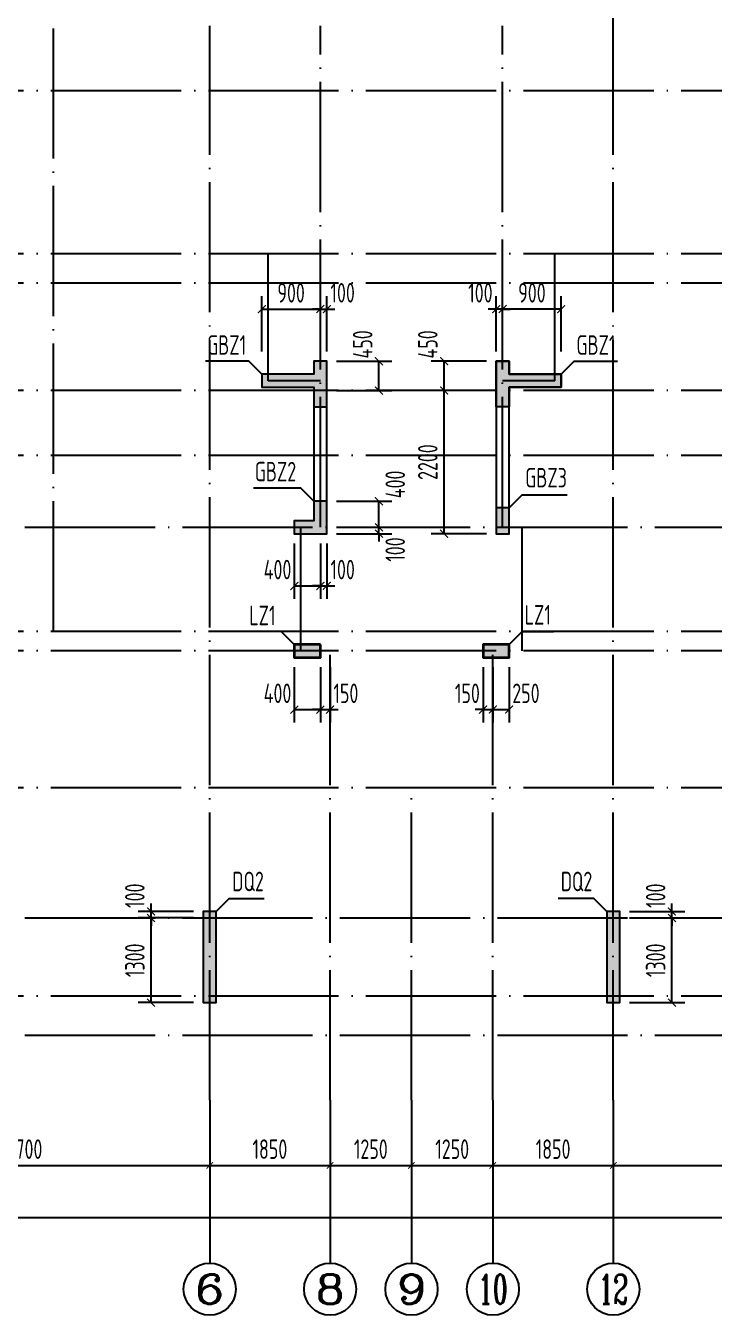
# Model space of a CAD drawing. Extents: x 826826 to 1642106, y -156213 to 399140.
# Drawn here: x 1178875 to 1189450, y 47241 to 67041 of the extents above; entities that cross this region are included whole.
import ezdxf
from ezdxf.enums import TextEntityAlignment as Align

# ---------------------------------------------------------------- set-up
doc = ezdxf.new("R2010")
doc.units = 0
doc.header["$LTSCALE"] = 1000
doc.linetypes.add('DOTE', pattern=[2.42, 2, -0.2, 0.02, -0.2])
doc.layers.get('0').update_dxf_attribs({"linetype": 'CONTINUOUS'})
doc.layers.get('DEFPOINTS').update_dxf_attribs({"linetype": 'CONTINUOUS'})
for name, color, linetype in [('A-AXIS', 1, 'CONTINUOUS'), ('A-DOTE', 10, 'DOTE'), ('AXIS_TEXT', 4, 'CONTINUOUS'), ('S-Q墙实线', 6, 'CONTINUOUS'), ('S-Q墙标注', 3, 'CONTINUOUS'), ('S-X详图填充', 252, 'CONTINUOUS'), ('S-X详图实线', 4, 'CONTINUOUS'), ('S-Y一般标注', 3, 'CONTINUOUS'), ('S-Z柱实线', 6, 'CONTINUOUS'), ('S-Z柱编号', 6, 'CONTINUOUS')]:
    doc.layers.add(name, color=color, linetype=linetype)
doc.styles.add('_TCH_AXIS', font='COMPLEX', dxfattribs={"bigfont": 'GBCBIG'})
doc.styles.add('COMPLEX', font='COMPLEX')
doc.styles.add('TSSD_DIMENSION', font='Tssdeng.shx', dxfattribs={"width": 0.7, "bigfont": 'tssdchn.shx'})
doc.styles.add('TSSD_REIN', font='tssdeng.shx', dxfattribs={"width": 0.7, "height": 300, "bigfont": 'tssdchn.shx'})
doc.styles.add('结构文字', font='zstxt.shx', dxfattribs={"width": 0.7, "bigfont": 'zshz.shx'})
doc.dimstyles.new('STRUCK', dxfattribs={"dimtxt": 400, "dimasz": 121, "dimexe": 200, "dimexo": 150, "dimgap": 115, "dimtad": 1, "dimdec": 0, "dimdsep": 46, "dimtxsty": '结构文字', "dimblk": 'ARCHTICK', "dimcen": 400, "dimclrd": 3, "dimclre": 3, "dimclrt": 7, "dimadec": 0, "dimazin": 0, "dimtfac": 1, "dimtdec": 0, "dimtix": 1, "dimtmove": 2, "dimatfit": 3, "dimldrblk": '_DIMX', "dimfxl": 0, "dimtolj": 1, "dimtzin": 0, "dimarcsym": 0})
doc.dimstyles.new('TSSD_100_100$0', dxfattribs={"dimtxt": 300, "dimasz": 80, "dimexe": 100, "dimexo": 250, "dimgap": 100, "dimtad": 1, "dimdec": 0, "dimzin": 0, "dimdsep": 46, "dimtxsty": 'TSSD_DIMENSION', "dimblk": 'ARCHTICK', "dimcen": 0, "dimdle": 100, "dimclrd": 3, "dimclre": 3, "dimclrt": 7, "dimadec": 0, "dimazin": 0, "dimtfac": 1, "dimtdec": 0, "dimtix": 1, "dimtmove": 2, "dimatfit": 3, "dimldrblk": 'ARCHTICK', "dimfxl": 0, "dimtolj": 1, "dimtzin": 0, "dimarcsym": 0})

# ---------------------------------------------------------------- blocks, each defined once
blk = doc.blocks.new('_ArchTick')
at = {"color": 0, "linetype": 'ByBlock', "const_width": 0.15}
blk.add_lwpolyline([(-0.5, -0.5), (0.5, 0.5)], dxfattribs=at)
blk = doc.blocks.new('*D913')
at = {"layer": 'DEFPOINTS', "color": 0}
for p in [(7700, 3300), (13400, 3300), (13400, 2300)]:
    blk.add_point(p, dxfattribs=at)
at = {"layer": 'S-Y一般标注', "color": 0, "lineweight": -2}
for p, q in [((7700, 3050), (7700, 2200)), ((13400, 3050), (13400, 2200)), ((7600, 2300), (13500, 2300))]:
    blk.add_line(p, q, dxfattribs=at)
at = {"layer": 'S-Y一般标注', "color": 0, "lineweight": -2, "xscale": 100, "yscale": 100, "zscale": 100, "rotation": 180}
blk.add_blockref('_ArchTick', (7700, 2300), dxfattribs=at)
at = {"layer": 'S-Y一般标注', "color": 0, "lineweight": -2, "xscale": 100, "yscale": 100, "zscale": 100}
blk.add_blockref('_ArchTick', (13400, 2300), dxfattribs=at)
at = {"layer": 'S-Y一般标注', "color": 7, "insert": (10550, 2550), "char_height": 300, "attachment_point": 5, "style": 'TSSD_DIMENSION'}
blk.add_mtext('\\A1;5700', dxfattribs=at)
blk = doc.blocks.new('*D914')
at = {"layer": 'DEFPOINTS', "color": 0}
for p in [(15250, 3300), (16500, 3300), (16500, 2300)]:
    blk.add_point(p, dxfattribs=at)
at = {"layer": 'S-Y一般标注', "color": 0, "lineweight": -2}
for p, q in [((15250, 3050), (15250, 2200)), ((16500, 3050), (16500, 2200)), ((15150, 2300), (16600, 2300))]:
    blk.add_line(p, q, dxfattribs=at)
at = {"layer": 'S-Y一般标注', "color": 0, "lineweight": -2, "xscale": 100, "yscale": 100, "zscale": 100, "rotation": 180}
blk.add_blockref('_ArchTick', (15250, 2300), dxfattribs=at)
at = {"layer": 'S-Y一般标注', "color": 0, "lineweight": -2, "xscale": 100, "yscale": 100, "zscale": 100}
blk.add_blockref('_ArchTick', (16500, 2300), dxfattribs=at)
at = {"layer": 'S-Y一般标注', "color": 7, "insert": (15875, 2550), "char_height": 300, "attachment_point": 5, "style": 'TSSD_DIMENSION'}
blk.add_mtext('\\A1;1250', dxfattribs=at)
blk = doc.blocks.new('*D915')
at = {"layer": 'DEFPOINTS', "color": 0}
for p in [(17750, 3300), (19600, 3300), (19600, 2300)]:
    blk.add_point(p, dxfattribs=at)
at = {"layer": 'S-Y一般标注', "color": 0, "lineweight": -2}
for p, q in [((17750, 3050), (17750, 2200)), ((19600, 3050), (19600, 2200)), ((17650, 2300), (19700, 2300))]:
    blk.add_line(p, q, dxfattribs=at)
at = {"layer": 'S-Y一般标注', "color": 0, "lineweight": -2, "xscale": 100, "yscale": 100, "zscale": 100, "rotation": 180}
blk.add_blockref('_ArchTick', (17750, 2300), dxfattribs=at)
at = {"layer": 'S-Y一般标注', "color": 0, "lineweight": -2, "xscale": 100, "yscale": 100, "zscale": 100}
blk.add_blockref('_ArchTick', (19600, 2300), dxfattribs=at)
at = {"layer": 'S-Y一般标注', "color": 7, "insert": (18675, 2550), "char_height": 300, "attachment_point": 5, "style": 'TSSD_DIMENSION'}
blk.add_mtext('\\A1;1850', dxfattribs=at)
blk = doc.blocks.new('*D916')
at = {"layer": 'DEFPOINTS', "color": 0}
for p in [(19600, 3300), (25300, 3300), (25300, 2300)]:
    blk.add_point(p, dxfattribs=at)
at = {"layer": 'S-Y一般标注', "color": 0, "lineweight": -2}
for p, q in [((19600, 3050), (19600, 2200)), ((25300, 3050), (25300, 2200)), ((19500, 2300), (25400, 2300))]:
    blk.add_line(p, q, dxfattribs=at)
at = {"layer": 'S-Y一般标注', "color": 0, "lineweight": -2, "xscale": 100, "yscale": 100, "zscale": 100, "rotation": 180}
blk.add_blockref('_ArchTick', (19600, 2300), dxfattribs=at)
at = {"layer": 'S-Y一般标注', "color": 0, "lineweight": -2, "xscale": 100, "yscale": 100, "zscale": 100}
blk.add_blockref('_ArchTick', (25300, 2300), dxfattribs=at)
at = {"layer": 'S-Y一般标注', "color": 7, "insert": (22450, 2550), "char_height": 300, "attachment_point": 5, "style": 'TSSD_DIMENSION'}
blk.add_mtext('\\A1;5700', dxfattribs=at)
blk = doc.blocks.new('*D918')
at = {"layer": 'DEFPOINTS', "color": 0}
for p in [(4300.000008, 3300.000008), (53100.000008, 3300.000008), (53100.000008, 1500.000008)]:
    blk.add_point(p, dxfattribs=at)
at = {"layer": 'S-Y一般标注', "color": 0, "lineweight": -2}
for p, q in [((4300.000008, 3050.000008), (4300.000008, 1400.000008)), ((53100.000008, 3050.000008), (53100.000008, 1400.000008)), ((4200.000008, 1500.000008), (53200.000008, 1500.000008))]:
    blk.add_line(p, q, dxfattribs=at)
at = {"layer": 'S-Y一般标注', "color": 0, "lineweight": -2, "xscale": 100, "yscale": 100, "zscale": 100, "rotation": 180}
blk.add_blockref('_ArchTick', (4300.000008, 1500.000008), dxfattribs=at)
at = {"layer": 'S-Y一般标注', "color": 0, "lineweight": -2, "xscale": 100, "yscale": 100, "zscale": 100}
blk.add_blockref('_ArchTick', (53100.000008, 1500.000008), dxfattribs=at)
at = {"layer": 'S-Y一般标注', "color": 7, "insert": (28700.000008, 1750.000008), "char_height": 300, "attachment_point": 5, "style": 'TSSD_DIMENSION'}
blk.add_mtext('\\A1;48800', dxfattribs=at)
blk = doc.blocks.new('_AXISO')
blk.add_circle((0, 0), 0.5)
at = {"layer": 'AXIS_TEXT', "style": 'COMPLEX', "width": 1.041667}
blk.add_attdef('A', text='', height=0.56, dxfattribs=at).set_placement((-0.25, -0.28), (0.25, -0.28), align=Align.FIT)
blk = doc.blocks.new('*D919')
at = {"layer": 'DEFPOINTS', "color": 0}
for p in [(13400, 3300), (15250, 3300), (15250, 2300)]:
    blk.add_point(p, dxfattribs=at)
at = {"layer": 'S-Y一般标注', "color": 0, "lineweight": -2}
for p, q in [((13400, 3050), (13400, 2200)), ((15250, 3050), (15250, 2200)), ((13300, 2300), (15350, 2300))]:
    blk.add_line(p, q, dxfattribs=at)
at = {"layer": 'S-Y一般标注', "color": 0, "lineweight": -2, "xscale": 100, "yscale": 100, "zscale": 100, "rotation": 180}
blk.add_blockref('_ArchTick', (13400, 2300), dxfattribs=at)
at = {"layer": 'S-Y一般标注', "color": 0, "lineweight": -2, "xscale": 100, "yscale": 100, "zscale": 100}
blk.add_blockref('_ArchTick', (15250, 2300), dxfattribs=at)
at = {"layer": 'S-Y一般标注', "color": 7, "insert": (14325, 2550), "char_height": 300, "attachment_point": 5, "style": 'TSSD_DIMENSION'}
blk.add_mtext('\\A1;1850', dxfattribs=at)
blk = doc.blocks.new('*D920')
at = {"layer": 'DEFPOINTS', "color": 0}
for p in [(16500, 3300), (17750, 3300), (17750, 2300)]:
    blk.add_point(p, dxfattribs=at)
at = {"layer": 'S-Y一般标注', "color": 0, "lineweight": -2}
for p, q in [((16500, 3050), (16500, 2200)), ((17750, 3050), (17750, 2200)), ((16400, 2300), (17850, 2300))]:
    blk.add_line(p, q, dxfattribs=at)
at = {"layer": 'S-Y一般标注', "color": 0, "lineweight": -2, "xscale": 100, "yscale": 100, "zscale": 100, "rotation": 180}
blk.add_blockref('_ArchTick', (16500, 2300), dxfattribs=at)
at = {"layer": 'S-Y一般标注', "color": 0, "lineweight": -2, "xscale": 100, "yscale": 100, "zscale": 100}
blk.add_blockref('_ArchTick', (17750, 2300), dxfattribs=at)
at = {"layer": 'S-Y一般标注', "color": 7, "insert": (17125, 2550), "char_height": 300, "attachment_point": 5, "style": 'TSSD_DIMENSION'}
blk.add_mtext('\\A1;1250', dxfattribs=at)
blk = doc.blocks.new('*D744')
at = {"layer": 'DEFPOINTS', "color": 0}
for p in [(1180800, 53441), (1181600, 53441), (1181600, 53341)]:
    blk.add_point(p, dxfattribs=at)
at = {"layer": 'S-Q墙标注', "color": 3, "lineweight": -2}
for p, q in [((1180800, 53441), (1180800, 53562)), ((1181450, 53441), (1180600, 53441)), ((1181450, 53341), (1180600, 53341)), ((1180800, 53341), (1180800, 53441)), ((1180800, 53341), (1180800, 53220))]:
    blk.add_line(p, q, dxfattribs=at)
at = {"layer": 'S-Q墙标注', "color": 3, "lineweight": -2, "xscale": 121, "yscale": 121, "zscale": 121}
for p, rotation in [((1180800, 53441), 270), ((1180800, 53341), 90)]:
    blk.add_blockref('_ArchTick', p, dxfattribs=dict(at, rotation=rotation))
at = {"layer": 'S-Q墙标注', "color": 7, "insert": (1180550, 53683), "char_height": 300, "attachment_point": 5, "rotation": 90, "style": 'TSSD_REIN'}
blk.add_mtext('\\A1;100', dxfattribs=at)
blk = doc.blocks.new('_DIMX')
blk.add_line((-150, 0), (150, 0))
at = {"const_width": 50}
blk.add_lwpolyline([(-70, -70), (70, 70)], dxfattribs=at)
blk = doc.blocks.new('*D745')
at = {"layer": 'DEFPOINTS', "color": 0}
for p in [(1188000, 53441), (1188000, 53341), (1188800, 53441)]:
    blk.add_point(p, dxfattribs=at)
at = {"layer": 'S-Q墙标注', "color": 3, "lineweight": -2}
for p, q in [((1188800, 53441), (1188800, 53562)), ((1188150, 53441), (1189000, 53441)), ((1188150, 53341), (1189000, 53341)), ((1188800, 53341), (1188800, 53441)), ((1188800, 53341), (1188800, 53220))]:
    blk.add_line(p, q, dxfattribs=at)
at = {"layer": 'S-Q墙标注', "color": 3, "lineweight": -2, "xscale": 121, "yscale": 121, "zscale": 121}
for p, rotation in [((1188800, 53441), 270), ((1188800, 53341), 90)]:
    blk.add_blockref('_ArchTick', p, dxfattribs=dict(at, rotation=rotation))
at = {"layer": 'S-Q墙标注', "color": 7, "insert": (1188550, 53683), "char_height": 300, "attachment_point": 5, "rotation": 90, "style": 'TSSD_REIN'}
blk.add_mtext('\\A1;100', dxfattribs=at)
blk = doc.blocks.new('*D746')
at = {"layer": 'DEFPOINTS', "color": 0}
for p in [(1188000, 53341), (1188800, 53341), (1188000, 52041)]:
    blk.add_point(p, dxfattribs=at)
at = {"layer": 'S-Q墙标注', "color": 3, "lineweight": -2}
for p, q in [((1188150, 53341), (1189000, 53341)), ((1188800, 52041), (1188800, 53341)), ((1188150, 52041), (1189000, 52041))]:
    blk.add_line(p, q, dxfattribs=at)
at = {"layer": 'S-Q墙标注', "color": 3, "lineweight": -2, "xscale": 121, "yscale": 121, "zscale": 121}
for p, rotation in [((1188800, 53341), 90), ((1188800, 52041), 270)]:
    blk.add_blockref('_ArchTick', p, dxfattribs=dict(at, rotation=rotation))
at = {"layer": 'S-Q墙标注', "color": 7, "insert": (1188550, 52691), "char_height": 300, "attachment_point": 5, "rotation": 90, "style": 'TSSD_REIN'}
blk.add_mtext('\\A1;1300', dxfattribs=at)
blk = doc.blocks.new('*D747')
at = {"layer": 'DEFPOINTS', "color": 0}
for p in [(1180800, 53341), (1181600, 53341), (1181600, 52041)]:
    blk.add_point(p, dxfattribs=at)
at = {"layer": 'S-Q墙标注', "color": 3, "lineweight": -2}
for p, q in [((1181450, 53341), (1180600, 53341)), ((1180800, 52041), (1180800, 53341)), ((1181450, 52041), (1180600, 52041))]:
    blk.add_line(p, q, dxfattribs=at)
at = {"layer": 'S-Q墙标注', "color": 3, "lineweight": -2, "xscale": 121, "yscale": 121, "zscale": 121}
for p, rotation in [((1180800, 53341), 90), ((1180800, 52041), 270)]:
    blk.add_blockref('_ArchTick', p, dxfattribs=dict(at, rotation=rotation))
at = {"layer": 'S-Q墙标注', "color": 7, "insert": (1180550, 52691), "char_height": 300, "attachment_point": 5, "rotation": 90, "style": 'TSSD_REIN'}
blk.add_mtext('\\A1;1300', dxfattribs=at)
blk = doc.blocks.new('*D752')
at = {"layer": 'DEFPOINTS', "color": 0}
for p in [(1183400, 62691), (1182500, 61891), (1183400, 61891)]:
    blk.add_point(p, dxfattribs=at)
at = {"layer": 'S-Q墙标注', "color": 3, "lineweight": -2}
for p, q in [((1182500, 62041), (1182500, 62891)), ((1183400, 62041), (1183400, 62891)), ((1182500, 62691), (1183400, 62691))]:
    blk.add_line(p, q, dxfattribs=at)
at = {"layer": 'S-Q墙标注', "color": 3, "lineweight": -2, "xscale": 121, "yscale": 121, "zscale": 121, "rotation": 180}
blk.add_blockref('_ArchTick', (1182500, 62691), dxfattribs=at)
at = {"layer": 'S-Q墙标注', "color": 3, "lineweight": -2, "xscale": 121, "yscale": 121, "zscale": 121}
blk.add_blockref('_ArchTick', (1183400, 62691), dxfattribs=at)
at = {"layer": 'S-Q墙标注', "color": 7, "insert": (1182950, 62941), "char_height": 300, "attachment_point": 5, "style": 'TSSD_REIN'}
blk.add_mtext('\\A1;900', dxfattribs=at)
blk = doc.blocks.new('*D753')
at = {"layer": 'DEFPOINTS', "color": 0}
for p in [(1183500, 62691), (1183400, 61891), (1183500, 61891)]:
    blk.add_point(p, dxfattribs=at)
at = {"layer": 'S-Q墙标注', "color": 3, "lineweight": -2}
for p, q in [((1183400, 62041), (1183400, 62891)), ((1183500, 62041), (1183500, 62891)), ((1183400, 62691), (1183279, 62691)), ((1183400, 62691), (1183500, 62691)), ((1183500, 62691), (1183621, 62691))]:
    blk.add_line(p, q, dxfattribs=at)
at = {"layer": 'S-Q墙标注', "color": 3, "lineweight": -2, "xscale": 121, "yscale": 121, "zscale": 121}
blk.add_blockref('_ArchTick', (1183400, 62691), dxfattribs=at)
at = {"layer": 'S-Q墙标注', "color": 3, "lineweight": -2, "xscale": 121, "yscale": 121, "zscale": 121, "rotation": 180}
blk.add_blockref('_ArchTick', (1183500, 62691), dxfattribs=at)
at = {"layer": 'S-Q墙标注', "color": 7, "insert": (1183742, 62941), "char_height": 300, "attachment_point": 5, "style": 'TSSD_REIN'}
blk.add_mtext('\\A1;100', dxfattribs=at)
blk = doc.blocks.new('*D754')
at = {"layer": 'DEFPOINTS', "color": 0}
for p in [(1183500, 61891), (1184300, 61891), (1183500, 61441)]:
    blk.add_point(p, dxfattribs=at)
at = {"layer": 'S-Q墙标注', "color": 3, "lineweight": -2}
for p, q in [((1183650, 61891), (1184500, 61891)), ((1184300, 61441), (1184300, 61891)), ((1183650, 61441), (1184500, 61441))]:
    blk.add_line(p, q, dxfattribs=at)
at = {"layer": 'S-Q墙标注', "color": 3, "lineweight": -2, "xscale": 121, "yscale": 121, "zscale": 121}
for p, rotation in [((1184300, 61891), 90), ((1184300, 61441), 270)]:
    blk.add_blockref('_ArchTick', p, dxfattribs=dict(at, rotation=rotation))
at = {"layer": 'S-Q墙标注', "color": 7, "insert": (1184050, 62149), "char_height": 300, "attachment_point": 5, "rotation": 90, "style": 'TSSD_REIN'}
blk.add_mtext('\\A1;450', dxfattribs=at)
blk = doc.blocks.new('*D755')
at = {"layer": 'DEFPOINTS', "color": 0}
for p in [(1183500, 59341), (1183500, 59241), (1184300, 59341)]:
    blk.add_point(p, dxfattribs=at)
at = {"layer": 'S-Q墙标注', "color": 3, "lineweight": -2}
for p, q in [((1184300, 59341), (1184300, 59462)), ((1183650, 59341), (1184500, 59341)), ((1183650, 59241), (1184500, 59241)), ((1184300, 59241), (1184300, 59341)), ((1184300, 59241), (1184300, 59120))]:
    blk.add_line(p, q, dxfattribs=at)
at = {"layer": 'S-Q墙标注', "color": 3, "lineweight": -2, "xscale": 121, "yscale": 121, "zscale": 121}
for p, rotation in [((1184300, 59341), 270), ((1184300, 59241), 90)]:
    blk.add_blockref('_ArchTick', p, dxfattribs=dict(at, rotation=rotation))
at = {"layer": 'S-Q墙标注', "color": 7, "insert": (1184550, 58999), "char_height": 300, "attachment_point": 5, "rotation": 90, "style": 'TSSD_REIN'}
blk.add_mtext('\\A1;100', dxfattribs=at)
blk = doc.blocks.new('*D756')
at = {"layer": 'DEFPOINTS', "color": 0}
for p in [(1183400, 59241), (1183500, 59241), (1183500, 58441)]:
    blk.add_point(p, dxfattribs=at)
at = {"layer": 'S-Q墙标注', "color": 3, "lineweight": -2}
for p, q in [((1183400, 59091), (1183400, 58241)), ((1183500, 59091), (1183500, 58241)), ((1183400, 58441), (1183279, 58441)), ((1183400, 58441), (1183500, 58441)), ((1183500, 58441), (1183621, 58441))]:
    blk.add_line(p, q, dxfattribs=at)
at = {"layer": 'S-Q墙标注', "color": 3, "lineweight": -2, "xscale": 121, "yscale": 121, "zscale": 121}
blk.add_blockref('_ArchTick', (1183400, 58441), dxfattribs=at)
at = {"layer": 'S-Q墙标注', "color": 3, "lineweight": -2, "xscale": 121, "yscale": 121, "zscale": 121, "rotation": 180}
blk.add_blockref('_ArchTick', (1183500, 58441), dxfattribs=at)
at = {"layer": 'S-Q墙标注', "color": 7, "insert": (1183742, 58691), "char_height": 300, "attachment_point": 5, "style": 'TSSD_REIN'}
blk.add_mtext('\\A1;100', dxfattribs=at)
blk = doc.blocks.new('*D757')
at = {"layer": 'DEFPOINTS', "color": 0}
for p in [(1183000, 59241), (1183400, 59241), (1183400, 58441)]:
    blk.add_point(p, dxfattribs=at)
at = {"layer": 'S-Q墙标注', "color": 3, "lineweight": -2}
for p, q in [((1183000, 59091), (1183000, 58241)), ((1183400, 59091), (1183400, 58241)), ((1183000, 58441), (1183400, 58441))]:
    blk.add_line(p, q, dxfattribs=at)
at = {"layer": 'S-Q墙标注', "color": 3, "lineweight": -2, "xscale": 121, "yscale": 121, "zscale": 121, "rotation": 180}
blk.add_blockref('_ArchTick', (1183000, 58441), dxfattribs=at)
at = {"layer": 'S-Q墙标注', "color": 3, "lineweight": -2, "xscale": 121, "yscale": 121, "zscale": 121}
blk.add_blockref('_ArchTick', (1183400, 58441), dxfattribs=at)
at = {"layer": 'S-Q墙标注', "color": 7, "insert": (1182742, 58691), "char_height": 300, "attachment_point": 5, "style": 'TSSD_REIN'}
blk.add_mtext('\\A1;400', dxfattribs=at)
blk = doc.blocks.new('*D758')
at = {"layer": 'DEFPOINTS', "color": 0}
for p in [(1186200, 62691), (1186200, 61891), (1187099, 61891)]:
    blk.add_point(p, dxfattribs=at)
at = {"layer": 'S-Q墙标注', "color": 3, "lineweight": -2}
for p, q in [((1186200, 62041), (1186200, 62891)), ((1187099, 62041), (1187099, 62891)), ((1187099, 62691), (1186200, 62691))]:
    blk.add_line(p, q, dxfattribs=at)
at = {"layer": 'S-Q墙标注', "color": 3, "lineweight": -2, "xscale": 121, "yscale": 121, "zscale": 121, "rotation": 180}
blk.add_blockref('_ArchTick', (1186200, 62691), dxfattribs=at)
at = {"layer": 'S-Q墙标注', "color": 3, "lineweight": -2, "xscale": 121, "yscale": 121, "zscale": 121}
blk.add_blockref('_ArchTick', (1187099, 62691), dxfattribs=at)
at = {"layer": 'S-Q墙标注', "color": 7, "insert": (1186650, 62941), "char_height": 300, "attachment_point": 5, "style": 'TSSD_REIN'}
blk.add_mtext('\\A1;900', dxfattribs=at)
blk = doc.blocks.new('*D759')
at = {"layer": 'DEFPOINTS', "color": 0}
for p in [(1186100, 62691), (1186100, 61891), (1186200, 61891)]:
    blk.add_point(p, dxfattribs=at)
at = {"layer": 'S-Q墙标注', "color": 3, "lineweight": -2}
for p, q in [((1186100, 62041), (1186100, 62891)), ((1186200, 62041), (1186200, 62891)), ((1186100, 62691), (1185979, 62691)), ((1186200, 62691), (1186100, 62691)), ((1186200, 62691), (1186321, 62691))]:
    blk.add_line(p, q, dxfattribs=at)
at = {"layer": 'S-Q墙标注', "color": 3, "lineweight": -2, "xscale": 121, "yscale": 121, "zscale": 121}
blk.add_blockref('_ArchTick', (1186100, 62691), dxfattribs=at)
at = {"layer": 'S-Q墙标注', "color": 3, "lineweight": -2, "xscale": 121, "yscale": 121, "zscale": 121, "rotation": 180}
blk.add_blockref('_ArchTick', (1186200, 62691), dxfattribs=at)
at = {"layer": 'S-Q墙标注', "color": 7, "insert": (1185858, 62941), "char_height": 300, "attachment_point": 5, "style": 'TSSD_REIN'}
blk.add_mtext('\\A1;100', dxfattribs=at)
blk = doc.blocks.new('*D760')
at = {"layer": 'DEFPOINTS', "color": 0}
for p in [(1185300, 61891), (1186100, 61891), (1186100, 61441)]:
    blk.add_point(p, dxfattribs=at)
at = {"layer": 'S-Q墙标注', "color": 3, "lineweight": -2}
for p, q in [((1185950, 61891), (1185100, 61891)), ((1185300, 61441), (1185300, 61891)), ((1185950, 61441), (1185100, 61441))]:
    blk.add_line(p, q, dxfattribs=at)
at = {"layer": 'S-Q墙标注', "color": 3, "lineweight": -2, "xscale": 121, "yscale": 121, "zscale": 121}
for p, rotation in [((1185300, 61891), 90), ((1185300, 61441), 270)]:
    blk.add_blockref('_ArchTick', p, dxfattribs=dict(at, rotation=rotation))
at = {"layer": 'S-Q墙标注', "color": 7, "insert": (1185050, 62149), "char_height": 300, "attachment_point": 5, "rotation": 90, "style": 'TSSD_REIN'}
blk.add_mtext('\\A1;450', dxfattribs=at)
blk = doc.blocks.new('*D782')
at = {"layer": 'DEFPOINTS', "color": 0}
for p in [(1183000, 57341), (1183400, 57341), (1183400, 56541)]:
    blk.add_point(p, dxfattribs=at)
at = {"layer": 'S-Q墙标注', "color": 3, "lineweight": -2}
for p, q in [((1183000, 57191), (1183000, 56341)), ((1183400, 57191), (1183400, 56341)), ((1183000, 56541), (1183400, 56541))]:
    blk.add_line(p, q, dxfattribs=at)
at = {"layer": 'S-Q墙标注', "color": 3, "lineweight": -2, "xscale": 121, "yscale": 121, "zscale": 121, "rotation": 180}
blk.add_blockref('_ArchTick', (1183000, 56541), dxfattribs=at)
at = {"layer": 'S-Q墙标注', "color": 3, "lineweight": -2, "xscale": 121, "yscale": 121, "zscale": 121}
blk.add_blockref('_ArchTick', (1183400, 56541), dxfattribs=at)
at = {"layer": 'S-Q墙标注', "color": 7, "insert": (1182742, 56791), "char_height": 300, "attachment_point": 5, "style": 'TSSD_REIN'}
blk.add_mtext('\\A1;400', dxfattribs=at)
blk = doc.blocks.new('*D783')
at = {"layer": 'DEFPOINTS', "color": 0}
for p in [(1183400, 57341), (1183550, 57341), (1183550, 56541)]:
    blk.add_point(p, dxfattribs=at)
at = {"layer": 'S-Q墙标注', "color": 3, "lineweight": -2}
for p, q in [((1183400, 57191), (1183400, 56341)), ((1183550, 57191), (1183550, 56341)), ((1183400, 56541), (1183279, 56541)), ((1183400, 56541), (1183550, 56541)), ((1183550, 56541), (1183671, 56541))]:
    blk.add_line(p, q, dxfattribs=at)
at = {"layer": 'S-Q墙标注', "color": 3, "lineweight": -2, "xscale": 121, "yscale": 121, "zscale": 121}
blk.add_blockref('_ArchTick', (1183400, 56541), dxfattribs=at)
at = {"layer": 'S-Q墙标注', "color": 3, "lineweight": -2, "xscale": 121, "yscale": 121, "zscale": 121, "rotation": 180}
blk.add_blockref('_ArchTick', (1183550, 56541), dxfattribs=at)
at = {"layer": 'S-Q墙标注', "color": 7, "insert": (1183792, 56791), "char_height": 300, "attachment_point": 5, "style": 'TSSD_REIN'}
blk.add_mtext('\\A1;150', dxfattribs=at)
blk = doc.blocks.new('*D784')
at = {"layer": 'DEFPOINTS', "color": 0}
for p in [(1185900, 57341), (1186050, 57341), (1186050, 56541)]:
    blk.add_point(p, dxfattribs=at)
at = {"layer": 'S-Q墙标注', "color": 3, "lineweight": -2}
for p, q in [((1185900, 57191), (1185900, 56341)), ((1186050, 57191), (1186050, 56341)), ((1185900, 56541), (1185779, 56541)), ((1185900, 56541), (1186050, 56541)), ((1186050, 56541), (1186171, 56541))]:
    blk.add_line(p, q, dxfattribs=at)
at = {"layer": 'S-Q墙标注', "color": 3, "lineweight": -2, "xscale": 121, "yscale": 121, "zscale": 121}
blk.add_blockref('_ArchTick', (1185900, 56541), dxfattribs=at)
at = {"layer": 'S-Q墙标注', "color": 3, "lineweight": -2, "xscale": 121, "yscale": 121, "zscale": 121, "rotation": 180}
blk.add_blockref('_ArchTick', (1186050, 56541), dxfattribs=at)
at = {"layer": 'S-Q墙标注', "color": 7, "insert": (1185658, 56791), "char_height": 300, "attachment_point": 5, "style": 'TSSD_REIN'}
blk.add_mtext('\\A1;150', dxfattribs=at)
blk = doc.blocks.new('*D785')
at = {"layer": 'DEFPOINTS', "color": 0}
for p in [(1186050, 57341), (1186300, 57341), (1186300, 56541)]:
    blk.add_point(p, dxfattribs=at)
at = {"layer": 'S-Q墙标注', "color": 3, "lineweight": -2}
for p, q in [((1186050, 57191), (1186050, 56341)), ((1186300, 57191), (1186300, 56341)), ((1186050, 56541), (1186300, 56541))]:
    blk.add_line(p, q, dxfattribs=at)
at = {"layer": 'S-Q墙标注', "color": 3, "lineweight": -2, "xscale": 121, "yscale": 121, "zscale": 121, "rotation": 180}
blk.add_blockref('_ArchTick', (1186050, 56541), dxfattribs=at)
at = {"layer": 'S-Q墙标注', "color": 3, "lineweight": -2, "xscale": 121, "yscale": 121, "zscale": 121}
blk.add_blockref('_ArchTick', (1186300, 56541), dxfattribs=at)
at = {"layer": 'S-Q墙标注', "color": 7, "insert": (1186558, 56791), "char_height": 300, "attachment_point": 5, "style": 'TSSD_REIN'}
blk.add_mtext('\\A1;250', dxfattribs=at)
blk = doc.blocks.new('*D799')
at = {"layer": 'DEFPOINTS', "color": 0}
for p in [(1183500, 59741), (1184300, 59741), (1183500, 59341)]:
    blk.add_point(p, dxfattribs=at)
at = {"layer": 'S-Q墙标注', "color": 3, "lineweight": -2}
for p, q in [((1183650, 59741), (1184500, 59741)), ((1184300, 59341), (1184300, 59741)), ((1183650, 59341), (1184500, 59341))]:
    blk.add_line(p, q, dxfattribs=at)
at = {"layer": 'S-Q墙标注', "color": 3, "lineweight": -2, "xscale": 121, "yscale": 121, "zscale": 121}
for p, rotation in [((1184300, 59741), 90), ((1184300, 59341), 270)]:
    blk.add_blockref('_ArchTick', p, dxfattribs=dict(at, rotation=rotation))
at = {"layer": 'S-Q墙标注', "color": 7, "insert": (1184550, 59999), "char_height": 300, "attachment_point": 5, "rotation": 90, "style": 'TSSD_REIN'}
blk.add_mtext('\\A1;400', dxfattribs=at)
blk = doc.blocks.new('*D808')
at = {"layer": 'DEFPOINTS', "color": 0}
for p in [(1185300, 61441), (1186100, 61441), (1186100, 59241)]:
    blk.add_point(p, dxfattribs=at)
at = {"layer": 'S-Q墙标注', "color": 3, "lineweight": -2}
for p, q in [((1185950, 61441), (1185100, 61441)), ((1185300, 59241), (1185300, 61441)), ((1185950, 59241), (1185100, 59241))]:
    blk.add_line(p, q, dxfattribs=at)
at = {"layer": 'S-Q墙标注', "color": 3, "lineweight": -2, "xscale": 121, "yscale": 121, "zscale": 121}
for p, rotation in [((1185300, 61441), 90), ((1185300, 59241), 270)]:
    blk.add_blockref('_ArchTick', p, dxfattribs=dict(at, rotation=rotation))
at = {"layer": 'S-Q墙标注', "color": 7, "insert": (1185050, 60341), "char_height": 300, "attachment_point": 5, "rotation": 90, "style": 'TSSD_REIN'}
blk.add_mtext('\\A1;2200', dxfattribs=at)
blk = doc.blocks.new('20210801.08533475')
at = {"layer": 'A-AXIS'}
for p, q in [((19600, 19800), (19600, 22300)), ((13400, 3300), (13400, 800)), ((15250, 3300), (15250, 800)), ((16500, 3300), (16500, 800)), ((17750, 3300), (17750, 800)), ((19600, 3300), (19600, 800))]:
    blk.add_line(p, q, dxfattribs=at)
at = {"layer": 'A-DOTE'}
for p, q in [((11000, 10500), (11000, 19800)), ((13400, 3300), (13400, 19800)), ((15100, 12100), (15100, 19800)), ((17900, 12100), (17900, 19800)), ((19600, 3300), (19600, 19800)), ((54100, 18800), (3300, 18800)), ((54100, 16300), (3300, 16300)), ((14300, 14350), (14300, 16300)), ((18700, 14350), (18700, 16300)), ((54100, 15850), (3300, 15850)), ((15100, 14350), (14300, 14350)), ((18700, 14350), (17900, 14350)), ((54100, 14200), (3300, 14200)), ((54100, 13200), (3300, 13200)), ((3300, 12100), (54100, 12100)), ((14800, 10200), (14800, 12100)), ((18200, 10200), (18200, 12100)), ((54100, 10500), (3300, 10500)), ((54100, 10200), (3300, 10200)), ((15250, 3300), (15250, 10200)), ((17750, 3300), (17750, 10200)), ((54100, 8100), (3300, 8100)), ((16500, 3300), (16500, 8100)), ((3300, 6100), (54100, 6100)), ((54100, 4900), (3300, 4900)), ((3300, 4300), (54100, 4300))]:
    blk.add_line(p, q, dxfattribs=at)
at = {"layer": 'A-AXIS'}
ref = blk.add_blockref('_AXISO', (13400, 400), dxfattribs=dict(at, xscale=800, yscale=800, zscale=800))
ref.add_attrib('A', '6', dxfattribs={"layer": 'AXIS_TEXT', "height": 452.5, "style": '_TCH_AXIS', "width": 1.5}).set_placement((13173.7, 173.7), (13626.3, 173.7), align=Align.FIT)
ref = blk.add_blockref('_AXISO', (15250, 400), dxfattribs=dict(at, xscale=800, yscale=800, zscale=800))
ref.add_attrib('A', '8', dxfattribs={"layer": 'AXIS_TEXT', "height": 452.5, "style": '_TCH_AXIS', "width": 1.5}).set_placement((15023.7, 173.7), (15476.3, 173.7), align=Align.FIT)
ref = blk.add_blockref('_AXISO', (16500, 400), dxfattribs=dict(at, xscale=800, yscale=800, zscale=800))
ref.add_attrib('A', '9', dxfattribs={"layer": 'AXIS_TEXT', "height": 452.5, "style": '_TCH_AXIS', "width": 1.5}).set_placement((16273.7, 173.7), (16726.3, 173.7), align=Align.FIT)
ref = blk.add_blockref('_AXISO', (17750, 400), dxfattribs=dict(at, xscale=800, yscale=800, zscale=800))
ref.add_attrib('A', '10', dxfattribs={"layer": 'AXIS_TEXT', "height": 452.55, "style": '_TCH_AXIS', "width": 0.724138}).set_placement((17523.7, 173.7), (17976.3, 173.7), align=Align.FIT)
ref = blk.add_blockref('_AXISO', (19600, 400), dxfattribs=dict(at, xscale=800, yscale=800, zscale=800))
ref.add_attrib('A', '12', dxfattribs={"layer": 'AXIS_TEXT', "height": 452.55, "style": '_TCH_AXIS', "width": 0.724138}).set_placement((19373.7, 173.7), (19826.3, 173.7), align=Align.FIT)
at = {"layer": 'S-Y一般标注'}
for p1, p2, distance, picture, middle in [((4300, 3300), (53100, 3300), -1800, '*D918', (28700, 1750)), ((7700, 3300), (13400, 3300), -1000, '*D913', (10550, 2550)), ((13400, 3300), (15250, 3300), -1000, '*D919', (14325, 2550)), ((15250, 3300), (16500, 3300), -1000, '*D914', (15875, 2550)), ((16500, 3300), (17750, 3300), -1000, '*D920', (17125, 2550)), ((17750, 3300), (19600, 3300), -1000, '*D915', (18675, 2550)), ((19600, 3300), (25300, 3300), -1000, '*D916', (22450, 2550))]:
    dim = blk.add_aligned_dim(p1=p1, p2=p2, distance=distance, dimstyle='TSSD_100_100$0', override={"dimasz": 100, "dimclrd": 0, "dimclre": 0}, dxfattribs=at)
    dim.commit()
    dim.dimension.update_dxf_attribs({"geometry": picture, "text_midpoint": middle})

msp = doc.modelspace()

# ---------------------------------------------------------------- hatches: boundary and pattern name
at = {"layer": 'S-X详图填充'}
h = msp.add_hatch(color=256, dxfattribs=at)
h.dxf.hatch_style = 1
h.paths.add_polyline_path([(1183298.35, 61191.37), (1183498.35, 61191.37), (1183499.81, 61891.37), (1183299.81, 61891.37), (1183298.35, 61691.37), (1182499.82, 61691.37), (1182499.82, 61491.37), (1183298.35, 61491.37)])
h = msp.add_hatch(color=256, dxfattribs=at)
h.dxf.hatch_style = 1
h.paths.add_polyline_path([(1186301.27, 61191.37), (1186101.27, 61191.37), (1186099.81, 61891.37), (1186299.81, 61891.37), (1186301.27, 61691.37), (1187099.81, 61691.37), (1187099.81, 61491.37), (1186301.27, 61491.37)])
h = msp.add_hatch(color=256, dxfattribs=at)
h.dxf.hatch_style = 1
h.paths.add_polyline_path([(1182999.82, 59441.36), (1182999.82, 59241.36), (1183498.35, 59241.36), (1183498.35, 59741.36), (1183298.35, 59741.36), (1183298.35, 59441.36)])
h = msp.add_hatch(color=256, dxfattribs=at)
h.dxf.hatch_style = 1
h.paths.add_polyline_path([(1186099.85, 59241.37), (1186299.85, 59241.36), (1186299.87, 59641.36), (1186099.87, 59641.37)])
h = msp.add_hatch(color=256, dxfattribs=at)
h.dxf.hatch_style = 1
h.paths.add_polyline_path([(1183399.82, 57541.37), (1182999.76, 57541.37), (1182999.76, 57341.37), (1183399.82, 57341.37)])
h = msp.add_hatch(color=256, dxfattribs=at)
h.dxf.hatch_style = 1
h.paths.add_polyline_path([(1186299.89, 57541.37), (1185899.82, 57541.37), (1185899.82, 57341.37), (1186299.89, 57341.37)])
h = msp.add_hatch(color=256, dxfattribs=at)
h.dxf.hatch_style = 1
h.paths.add_polyline_path([(1181599.85, 52041.38), (1181799.85, 52041.37), (1181799.87, 53441.25), (1181599.87, 53441.25)])
h = msp.add_hatch(color=256, dxfattribs=at)
h.dxf.hatch_style = 1
h.paths.add_polyline_path([(1187799.85, 52041.39), (1187999.85, 52041.38), (1187999.87, 53441.26), (1187799.87, 53441.26)])

# ---------------------------------------------------------------- linework, layer by layer
at = {"layer": 'S-Q墙实线'}
for points in [[(1183298.35, 61691.37), (1182499.82, 61691.37), (1182499.82, 61491.37), (1183298.35, 61491.37), (1183298.35, 59441.36), (1182999.82, 59441.36), (1182999.82, 59241.36), (1183498.35, 59241.36), (1183498.35, 61591.37), (1183498.35, 61891.37), (1183298.35, 61891.37)], [(1186299.82, 61691.37), (1186299.82, 61891.37), (1186099.82, 61891.37), (1186099.82, 61591.37), (1186099.82, 59241.36), (1186299.82, 59241.36), (1186299.82, 61491.37), (1187099.82, 61491.37), (1187099.82, 61691.37)], [(1181799.82, 52041.37), (1181799.82, 53441.37), (1181599.82, 53441.37), (1181599.82, 52041.37)], [(1187999.82, 52041.37), (1187999.82, 53441.37), (1187799.82, 53441.37), (1187799.82, 52041.37)]]:
    msp.add_lwpolyline(points, close=True, dxfattribs=at)
at = {"layer": 'S-X详图实线'}
for points in [[(1183298.35, 61191.37), (1183498.35, 61191.37), (1183499.81, 61891.37), (1183299.81, 61891.37), (1183298.35, 61691.37), (1182499.82, 61691.37), (1182499.82, 61491.37), (1183298.35, 61491.37), (1183298.35, 61191.37)], [(1186301.27, 61191.37), (1186101.27, 61191.37), (1186099.81, 61891.37), (1186299.81, 61891.37), (1186301.27, 61691.37), (1187099.81, 61691.37), (1187099.81, 61491.37), (1186301.27, 61491.37), (1186301.27, 61191.37)], [(1182999.82, 59441.36), (1182999.82, 59241.36), (1183498.35, 59241.36), (1183498.35, 59741.36), (1183298.35, 59741.36), (1183298.35, 59441.36), (1182999.82, 59441.36)], [(1186099.85, 59241.37), (1186299.85, 59241.36), (1186299.87, 59641.36), (1186099.87, 59641.37), (1186099.85, 59241.37)], [(1183399.82, 57541.37), (1182999.76, 57541.37), (1182999.76, 57341.37), (1183399.82, 57341.37), (1183399.82, 57541.37)], [(1186299.89, 57541.37), (1185899.82, 57541.37), (1185899.82, 57341.37), (1186299.89, 57341.37), (1186299.89, 57541.37)], [(1181599.82, 52041.38), (1181799.82, 52041.37), (1181799.87, 53441.25), (1181599.87, 53441.25), (1181599.82, 52041.38)], [(1187799.82, 52041.39), (1187999.82, 52041.38), (1187999.87, 53441.26), (1187799.87, 53441.26), (1187799.82, 52041.39)]]:
    msp.add_lwpolyline(points, close=True, dxfattribs=at)
at = {"layer": 'S-Z柱实线', "lineweight": 35}
for points in [[(1183399.82, 57541.37), (1182999.76, 57541.37), (1182999.76, 57341.37), (1183399.82, 57341.37)], [(1186299.89, 57541.37), (1185899.82, 57541.37), (1185899.82, 57341.37), (1186299.89, 57341.37)], [(1186299.89, 57541.37), (1185899.82, 57541.37), (1185899.82, 57341.37), (1186299.89, 57341.37)]]:
    msp.add_lwpolyline(points, close=True, dxfattribs=at)
at = {"layer": 'S-Z柱编号', "color": 7}
for points in [[(1182498.96, 61691.37), (1182298.96, 61891.37), (1181637.35, 61891.37)], [(1187100.66, 61691.37), (1187300.66, 61891.37), (1187962.27, 61891.37)], [(1183298.35, 59741.36), (1183098.35, 59941.36), (1182373.74, 59941.36)], [(1186299.87, 59641.36), (1186499.87, 59841.36), (1187189.54, 59841.36)], [(1182999.76, 57541.37), (1182799.76, 57741.37), (1182309.79, 57741.37)], [(1186299.89, 57541.37), (1186499.89, 57741.37), (1186981.68, 57741.37)], [(1181799.87, 53441.25), (1181999.87, 53641.25), (1182538.46, 53641.25)], [(1187799.87, 53441.26), (1187599.87, 53641.26), (1187053.37, 53641.26)]]:
    msp.add_lwpolyline(points, dxfattribs=at)

# ---------------------------------------------------------------- block references
at = {"layer": 'S-Y一般标注'}
msp.add_blockref('20210801.08533475', (1168299.81, 47241.37), dxfattribs=at)

# ---------------------------------------------------------------- texts
at = {"layer": 'S-Z柱编号', "color": 7, "style": 'TSSD_REIN', "width": 0.7}
for s, p in [('GBZ1', (1181660.62, 61899.13)), ('GBZ1', (1187333.24, 61899.13)), ('GBZ2', (1182392.58, 59955.58)), ('GBZ3', (1186546.81, 59861.81)), ('LZ1', (1182308.36, 57746.9)), ('LZ1', (1186538.22, 57756.01)), ('DQ2', (1182046.81, 53661.69)), ('DQ2', (1187092.54, 53661.7))]:
    msp.add_text(s, height=300, dxfattribs=at).set_placement(p, align=Align.BOTTOM_LEFT)

# ---------------------------------------------------------------- dimensions: what is measured, and where the dimension line sits
at = {"layer": 'S-Q墙标注'}
dim = msp.add_linear_dim(base=(1183399.8, 62691.37), p1=(1182500.16, 61891.37), p2=(1183399.8, 61891.37), dimstyle='STRUCK', override={"dimtxt": 300, "dimgap": 100, "dimtxsty": 'TSSD_REIN'}, dxfattribs=at)
dim.commit()
dim.dimension.update_dxf_attribs({"geometry": '*D752', "text_midpoint": (1182949.98, 62941.37)})
for base, p1, p2, picture, middle in [((1183499.81, 62691.37), (1183399.8, 61891.37), (1183499.81, 61891.37), '*D753', (1183741.74, 62941.37)), ((1183399.8, 58441.36), (1182999.82, 59241.36), (1183399.8, 59241.36), '*D757', (1182741.75, 58691.36)), ((1183499.81, 58441.36), (1183399.8, 59241.36), (1183499.81, 59241.36), '*D756', (1183741.74, 58691.36)), ((1183399.82, 56541.37), (1182999.82, 57341.37), (1183399.82, 57341.37), '*D782', (1182741.75, 56791.37)), ((1183549.81, 56541.37), (1183399.82, 57341.37), (1183549.81, 57341.37), '*D783', (1183791.73, 56791.37)), ((1186049.81, 56541.37), (1185899.82, 57341.37), (1186049.81, 57341.37), '*D784', (1185657.89, 56791.37)), ((1186299.89, 56541.37), (1186049.81, 57341.37), (1186299.89, 57341.37), '*D785', (1186557.97, 56791.37))]:
    dim = msp.add_linear_dim(base=base, p1=p1, p2=p2, dimstyle='STRUCK', override={"dimtxt": 300, "dimgap": 100, "dimtxsty": 'TSSD_REIN'}, dxfattribs=at)
    dim.commit()
    dim.dimension.update_dxf_attribs({"geometry": picture, "text_midpoint": middle, "dimtype": 160})
for base, p1, p2, angle, picture, middle in [((1186099.81, 62691.37), (1186199.82, 61891.37), (1186099.81, 61891.37), 180, '*D759', (1185857.89, 62941.37)), ((1184299.81, 61891.37), (1183499.81, 61441.37), (1183499.81, 61891.37), 90, '*D754', (1184049.81, 62149.45)), ((1185299.81, 61891.37), (1186099.81, 61441.37), (1186099.81, 61891.37), 90, '*D760', (1185049.81, 62149.45)), ((1184299.81, 59741.36), (1183499.81, 59341.37), (1183499.81, 59741.36), 90, '*D799', (1184549.81, 59999.44)), ((1184299.81, 59341.37), (1183499.81, 59241.36), (1183499.81, 59341.37), 90, '*D755', (1184549.81, 58999.44)), ((1180799.82, 53441.27), (1181599.87, 53341.38), (1181599.87, 53441.27), 90, '*D744', (1180549.82, 53683.19)), ((1188799.82, 53441.27), (1187999.83, 53341.38), (1187999.83, 53441.27), 90, '*D745', (1188549.82, 53683.19))]:
    dim = msp.add_linear_dim(base=base, p1=p1, p2=p2, angle=angle, dimstyle='STRUCK', override={"dimtxt": 300, "dimgap": 100, "dimtxsty": 'TSSD_REIN'}, dxfattribs=at)
    dim.commit()
    dim.dimension.update_dxf_attribs({"geometry": picture, "text_midpoint": middle, "dimtype": 160})
for base, p1, p2, angle, picture, middle in [((1186199.82, 62691.37), (1187099.47, 61891.37), (1186199.82, 61891.37), 180, '*D758', (1186649.64, 62941.37)), ((1185299.81, 61441.37), (1186099.81, 59241.36), (1186099.81, 61441.37), 90, '*D808', (1185049.81, 60341.37)), ((1180799.82, 53341.38), (1181599.82, 52041.38), (1181599.87, 53341.38), 90, '*D747', (1180549.82, 52691.38)), ((1188799.82, 53341.38), (1187999.82, 52041.38), (1187999.83, 53341.38), 90, '*D746', (1188549.82, 52691.38))]:
    dim = msp.add_linear_dim(base=base, p1=p1, p2=p2, angle=angle, dimstyle='STRUCK', override={"dimtxt": 300, "dimgap": 100, "dimtxsty": 'TSSD_REIN'}, dxfattribs=at)
    dim.commit()
    dim.dimension.update_dxf_attribs({"geometry": picture, "text_midpoint": middle})

doc.saveas('drawing.dxf')
